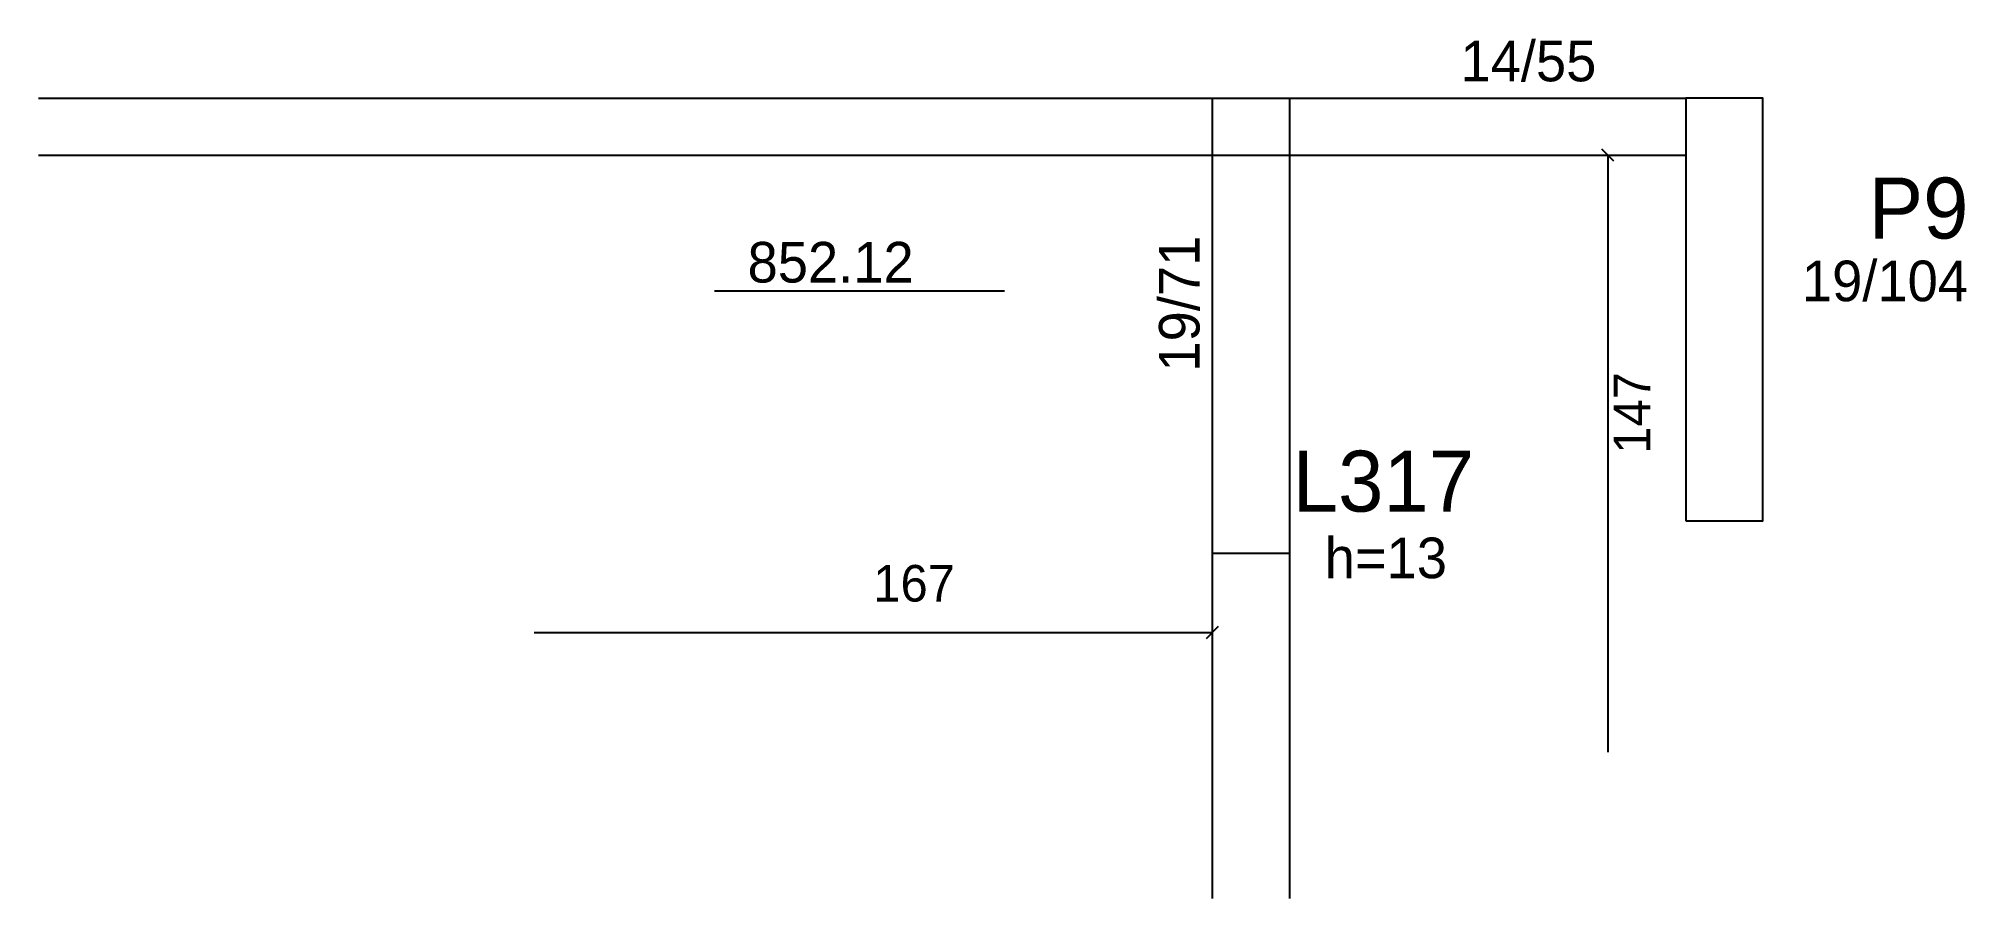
# Model space of a CAD drawing. Header units: metres. Extents: x 5789 to 6264, y 2611 to 2823.
import ezdxf

# ---------------------------------------------------------------- set-up
doc = ezdxf.new("R2010")
doc.units = ezdxf.units.M
for name, color, linetype in [('3', 7, 'Continuous'), ('4', 7, 'Continuous'), ('7', 7, 'Continuous'), ('Painéis', 7, 'Continuous')]:
    doc.layers.add(name, color=color, linetype=linetype)

msp = doc.modelspace()

# ---------------------------------------------------------------- linework, layer by layer
at = {"layer": '3', "color": 3, "lineweight": 25}
for p, q in [((5789.07, 2807.94), (6194.57, 2807.94)), ((6078.07, 2610.94), (6078.07, 2807.94)), ((6097.07, 2610.94), (6097.07, 2807.94)), ((5789.07, 2793.94), (6194.57, 2793.94)), ((5955.44, 2760.5), (6026.86, 2760.5)), ((6078.07, 2695.94), (6097.07, 2695.94))]:
    msp.add_line(p, q, dxfattribs=at)
at = {"layer": '7', "color": 7, "lineweight": 25}
msp.add_lwpolyline([(6194.57, 2703.94), (6213.57, 2703.94), (6213.57, 2807.94), (6194.57, 2807.94), (6194.57, 2703.94)], dxfattribs=at)
at = {"layer": 'Painéis', "color": 0, "lineweight": 25}
for p, q in [((6176.87, 2792.44), (6173.87, 2795.44)), ((6076.57, 2674.94), (6079.57, 2677.94))]:
    msp.add_line(p, q, dxfattribs=at)
at = {"layer": 'Painéis', "color": 4, "lineweight": 25}
for p, q in [((6175.37, 2793.94), (6175.37, 2646.94)), ((5911.07, 2676.44), (6078.07, 2676.44))]:
    msp.add_line(p, q, dxfattribs=at)

# ---------------------------------------------------------------- texts
at = {"layer": '3', "color": 3, "lineweight": 25}
for s, p in [('14/55', (6139.09, 2812.1)), ('852.12', (5963.6, 2762.57)), ('19/104', (6223.15, 2757.97)), ('h=13', (6105.67, 2689.78))]:
    msp.add_text(s, height=10, dxfattribs=at).set_placement(p)
msp.add_text('19/71', height=10, rotation=90, dxfattribs=at).set_placement((6074.87, 2740.63))
at = {"layer": '4', "color": 4, "lineweight": 25}
for s, p in [('P9', (6239.61, 2773.4)), ('L317', (6097.82, 2706.17))]:
    msp.add_text(s, height=15, dxfattribs=at).set_placement(p)
at = {"layer": 'Painéis', "color": 240, "lineweight": 25}
msp.add_text('147', height=9, rotation=90, dxfattribs=at).set_placement((6185.8, 2720.44))
msp.add_text('167', height=9, dxfattribs=at).set_placement((5994.57, 2684.03))

doc.saveas('drawing.dxf')
